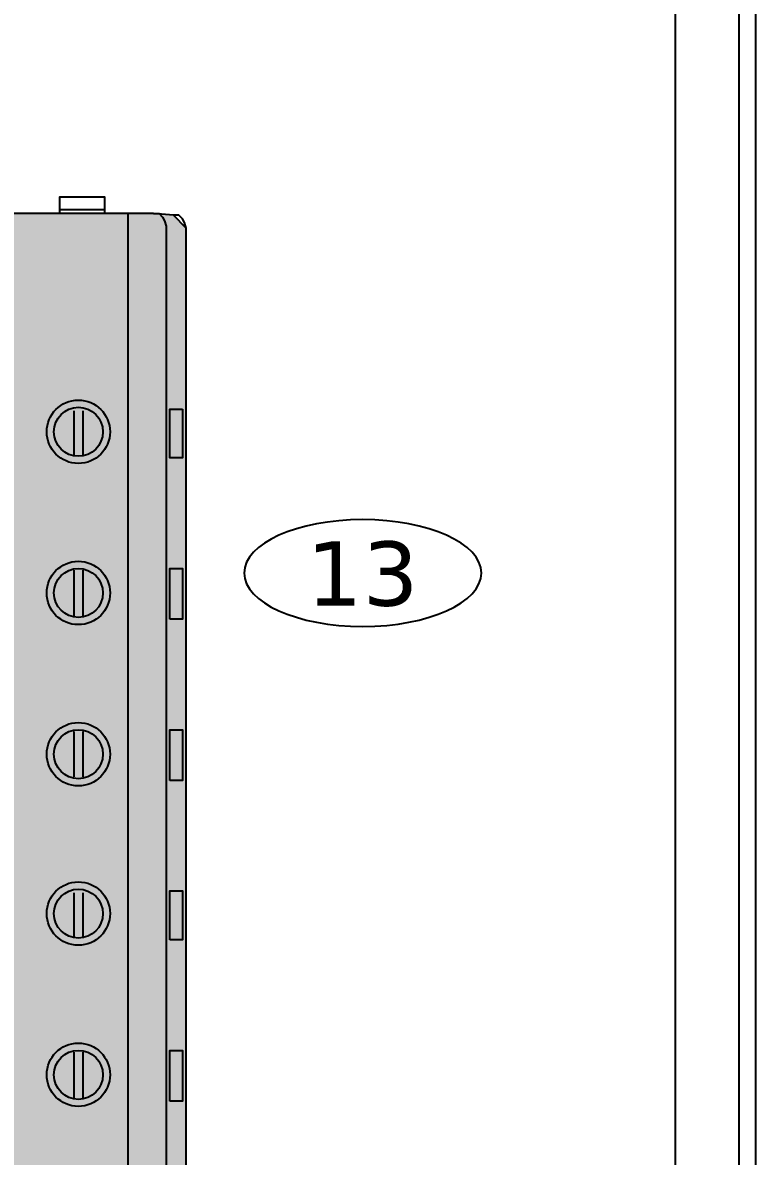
# Model space of a CAD drawing. Extents: x 9438 to 11125, y 1800 to 2873.
# Drawn here: x 11056.8 to 11125.3, y 2663.2 to 2769.2 of the extents above; entities that cross this region are included whole.
import ezdxf

# ---------------------------------------------------------------- set-up
doc = ezdxf.new("R2010")
doc.units = 0
doc.header["$LTSCALE"] = 10
doc.header["$MEASUREMENT"] = 0
doc.layers.add('G02-1-PRDXXXX-E-MRIO-01-P01-01$0$ANNOTATION', color=7, linetype='Continuous')
doc.layers.add('G02-1-PRDXXXX-E-MRIO-01-P01-01$0$TITLE', color=7, linetype='Continuous')
doc.layers.add('G02-1-PRDXXXX-E-MRIO-01-P01-01$0$View', color=251, linetype='Continuous', plot=False)
doc.styles.add('G02-1-PRDXXXX-E-MRIO-01-P01-01$0$PDF Verdana', font='verdana.ttf')

# ---------------------------------------------------------------- blocks, each defined once
blk = doc.blocks.new('G02-1-PRDXXXX-E-MRIO-01-P01-01$0$DV-54809-ZX-370-003')
at = {"layer": 'G02-1-PRDXXXX-E-MRIO-01-P01-01$0$ANNOTATION', "lineweight": 25}
for points in [[(1432.98, 1043.28), (1680.05, 1043.28), (1680.05, 662.77), (1432.98, 662.77)], [(1633.99, 933.04), (1633.99, 928.47), (1632.8, 928.47), (1632.8, 933.04)], [(1632.8, 913.4), (1632.8, 918.14), (1633.99, 918.14), (1633.99, 913.4)], [(1632.8, 898.32), (1632.8, 903.07), (1633.99, 903.07), (1633.99, 898.32)], [(1632.8, 883.42), (1632.8, 887.99), (1633.99, 887.99), (1633.99, 883.42)], [(1632.8, 868.35), (1632.8, 873.09), (1633.99, 873.09), (1633.99, 868.35)]]:
    blk.add_lwpolyline(points, close=True, dxfattribs=at)
for points in [[(1626.71, 951.33), (1626.71, 952.85), (1622.47, 952.85), (1622.47, 951.33)], [(1634.33, 731.35), (1634.33, 949.97), (1633.14, 951.16), (1631.28, 951.33), (1599.61, 951.33)], [(1634.33, 731.35), (1634.33, 949.97), (1634.16, 950.48), (1633.99, 950.82), (1633.65, 951.16), (1633.14, 951.16), (1631.28, 951.33), (1599.61, 951.33)], [(1626.71, 951.67), (1622.47, 951.67)], [(1628.91, 730), (1628.91, 951.33)], [(1631.28, 951.33), (1631.79, 951.33), (1632.13, 950.99), (1632.29, 950.65), (1632.46, 950.14), (1632.46, 731.18), (1632.29, 730.67), (1632.13, 730.34), (1631.79, 730), (1631.28, 730)], [(1623.83, 932.87), (1623.83, 928.64)], [(1624.67, 932.87), (1624.67, 928.64)], [(1623.83, 917.97), (1623.83, 913.57)], [(1624.67, 917.97), (1624.67, 913.57)], [(1623.83, 902.9), (1623.83, 898.66)], [(1624.67, 902.9), (1624.67, 898.66)], [(1623.83, 887.83), (1623.83, 883.59)], [(1624.67, 887.83), (1624.67, 883.59)], [(1623.83, 872.92), (1623.83, 868.52)], [(1624.67, 872.92), (1624.67, 868.52)]]:
    blk.add_lwpolyline(points, dxfattribs=at)
for centre, radius in [((1624.25, 930.92), 2.96), ((1624.25, 930.92), 2.29), ((1624.25, 915.85), 2.96), ((1624.25, 915.85), 2.29), ((1624.25, 900.78), 2.96), ((1624.25, 900.78), 2.29), ((1624.25, 885.88), 2.96), ((1624.25, 885.87), 2.29), ((1624.25, 870.81), 2.96), ((1624.25, 870.8), 2.29)]:
    blk.add_circle(centre, radius, dxfattribs=at)
for points in [[(1650.84, 922.71), (1644.71, 922.71), (1639.75, 920.47), (1639.75, 917.71)], [(1661.93, 917.71), (1661.93, 920.47), (1656.96, 922.71), (1650.84, 922.71)], [(1639.75, 917.71), (1639.75, 914.96), (1644.71, 912.72), (1650.84, 912.72)], [(1650.84, 912.72), (1656.96, 912.72), (1661.93, 914.96), (1661.93, 917.71)]]:
    blk.add_open_spline(points, degree=3, dxfattribs=at)
at = {"layer": 'G02-1-PRDXXXX-E-MRIO-01-P01-01$0$ANNOTATION', "color": 7, "true_color": 0xffffff, "transparency": 33554559}
for points in [[(1631.28, 951.33), (1598.43, 950.31), (1633.14, 951.16)], [(1599.61, 951.33), (1598.43, 950.31), (1631.28, 951.33)], [(1633.14, 951.16), (1598.43, 950.31), (1634.33, 949.97)], [(1598.43, 950.31), (1598.09, 944.05), (1634.33, 949.97)], [(1634.33, 949.97), (1598.09, 944.05), (1634.33, 731.35)], [(1634.33, 731.35), (1486.66, 731.35), (1594.53, 943.37)], [(1634.33, 731.35), (1597.41, 943.37), (1594.53, 943.37)], [(1598.09, 944.05), (1597.41, 943.37), (1634.33, 731.35)]]:
    blk.add_solid(points, dxfattribs=at)
at = {"layer": 'G02-1-PRDXXXX-E-MRIO-01-P01-01$0$ANNOTATION', "insert": (1645.57, 917.61), "char_height": 6.006, "attachment_point": 4, "style": 'G02-1-PRDXXXX-E-MRIO-01-P01-01$0$PDF Verdana'}
blk.add_mtext('13', dxfattribs=at)

msp = doc.modelspace()

# ---------------------------------------------------------------- linework, layer by layer
at = {"layer": 'G02-1-PRDXXXX-E-MRIO-01-P01-01$0$TITLE'}
msp.add_lwpolyline([(9437.72, 2872.74), (11125.26, 2872.74), (11125.26, 1884.07), (9437.72, 1884.07)], close=True, dxfattribs=at)
at = {"layer": 'G02-1-PRDXXXX-E-MRIO-01-P01-01$0$View'}
msp.add_lwpolyline([(9437.72, 2872), (11123.72, 2872), (11123.72, 1886), (9437.72, 1886)], close=True, dxfattribs=at)

# ---------------------------------------------------------------- block references
msp.add_blockref('G02-1-PRDXXXX-E-MRIO-01-P01-01$0$DV-54809-ZX-370-003', (9437.72, 1800))

doc.saveas('drawing.dxf')
